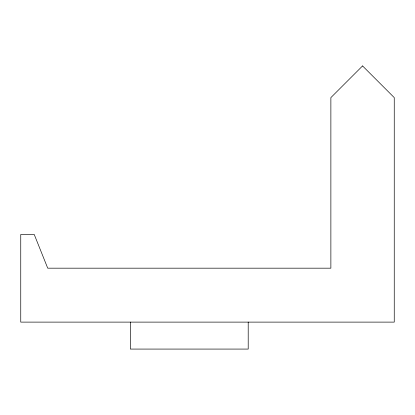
<?xml version="1.0" encoding="UTF-8"?>
<svg xmlns="http://www.w3.org/2000/svg" width="415" height="415" viewBox="0 0 415 415"><rect width="100%" height="100%" fill="white"/><g stroke="black" fill="none" stroke-linecap="round" stroke-linejoin="round"><path stroke-width="0.62" d="M248.206 322.113L248.206 349.077L130.388 349.077L130.388 322.113M362.565 65.923L330.874 97.608L330.874 268.178L47.72 268.178L34.232 234.47L20.75 234.47L20.75 322.113L394.25 322.113L394.25 97.608L362.565 65.923"/></g></svg>
